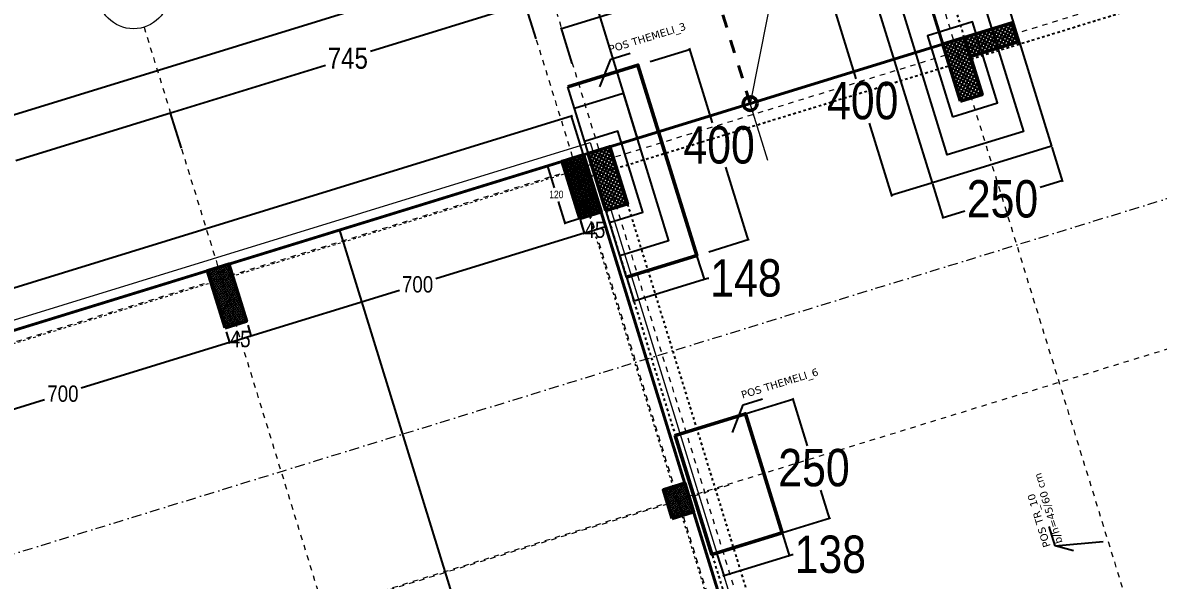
# Model space of a CAD drawing. Header units: centimetres. Extents: x 85226 to 578505, y -13061 to 170378.
# Drawn here: x 458508 to 460787, y 105029 to 106149 of the extents above; entities that cross this region are included whole.
import ezdxf

# ---------------------------------------------------------------- set-up
doc = ezdxf.new("R2010")
doc.units = ezdxf.units.CM
doc.linetypes.add('Dashed', pattern=[10.666667, 5.333333, -5.333333])
doc.linetypes.add('Dot & Dashed', pattern=[12.666666, 6.666666, -3.333333, 0, -2.666667])
for name, color, linetype, lineweight in [('01 Bodrumi_Pen_No__20', 20, 'Continuous', 18), ('0_Pen_No__6', 6, 'Continuous', 18), ('Akset_Pen_No__13', 13, 'Continuous', 18), ('Dimensionet', 150, 'Continuous', 15), ('Dritaret_Pen_No__4', 4, 'Continuous', 18), ('Fasada', 7, 'Continuous', 15), ('Fasada_Pen_No__1', 1, 'Continuous', 18), ('Fasada_Pen_No__32', 32, 'Continuous', 18), ('muri', 7, 'Continuous', 40), ('Nr-Ri', 1, 'Continuous', 0), ('Shtyllat', 1, 'Continuous', 25), ('Spotat', 1, 'Continuous', 15)]:
    doc.layers.add(name, color=color, linetype=linetype, lineweight=lineweight)
doc.styles.add('Dimensionet CM', font='swissc.ttf', dxfattribs={"height": 15})
doc.styles.add('Mini shkronjat', font='simplex.shx', dxfattribs={"height": 6})
doc.dimstyles.new('Maxi shkronjat', dxfattribs={"dimscale": 2, "dimtxt": 30, "dimasz": 1, "dimexe": 1, "dimexo": 1, "dimgap": 3, "dimtad": 0, "dimtih": 1, "dimtoh": 1, "dimzin": 9, "dimtxsty": 'Dimensionet CM', "dimblk": 'ARCHTICK', "dimcen": 1, "dimdle": 1, "dimadec": 0, "dimazin": 0, "dimtfac": 1, "dimtmove": 0, "dimatfit": 3, "dimldrblk": 'ARCHTICK', "dimfxl": 1, "dimarcsym": 0})

# ---------------------------------------------------------------- blocks, each defined once
blk = doc.blocks.new('_ArchTick')
at = {"layer": 'Spotat', "color": 0, "const_width": 0.15}
blk.add_lwpolyline([(-0.5, -0.5), (0.5, 0.5)], dxfattribs=at)
blk = doc.blocks.new('*D4629')
at = {"layer": 'DEFPOINTS', "color": 0, "transparency": 16777216}
for p in [(462423.2, 108484.6), (462513.8, 108261.1), (451918.9, 103968.3)]:
    blk.add_point(p, dxfattribs=at)
at = {"layer": 'Dimensionet', "color": 0, "lineweight": -2, "transparency": 16777216}
for p, q in [((462425.1, 108485.4), (457235.7, 106382.8)), ((462513, 108263), (462422.5, 108486.5)), ((451826.5, 104191.1), (457015.8, 106293.7)), ((451918.1, 103970.2), (451827.6, 104193.7))]:
    blk.add_line(p, q, dxfattribs=at)
at = {"layer": 'Dimensionet', "color": 0, "lineweight": -2, "transparency": 16777216, "xscale": 2, "yscale": 2, "zscale": 2}
for p, rotation in [((462423.2, 108484.6), 22.05661373152367), ((451828.3, 104191.8), 202.0566137315237)]:
    blk.add_blockref('_ArchTick', p, dxfattribs=dict(at, rotation=rotation))
at = {"layer": 'Dimensionet', "color": 0, "transparency": 16777216, "insert": (457125.8, 106338.2), "char_height": 15, "attachment_point": 5, "style": 'Dimensionet CM'}
blk.add_mtext('{\\H5x;11432}', dxfattribs=at)
blk = doc.blocks.new('*D4635')
at = {"layer": 'DEFPOINTS', "color": 0, "transparency": 16777216}
for p in [(458895.4, 109467.3), (458668.9, 109397.5), (459968.7, 105986.7)]:
    blk.add_point(p, dxfattribs=at)
at = {"layer": 'Nr-Ri', "color": 0, "lineweight": -2, "transparency": 16777216}
for p, q in [((458893.5, 109466.7), (458667, 109396.9)), ((458668.3, 109399.4), (459180.8, 107737.4)), ((459742.8, 105914.9), (459220.1, 107609.8)), ((459966.7, 105986.1), (459740.3, 105916.3))]:
    blk.add_line(p, q, dxfattribs=at)
at = {"layer": 'Nr-Ri', "color": 0, "lineweight": -2, "transparency": 16777216, "xscale": 2, "yscale": 2, "zscale": 2}
for p, rotation in [((458668.9, 109397.5), 107.1374013063649), ((459742.2, 105916.9), 287.1374013063648)]:
    blk.add_blockref('_ArchTick', p, dxfattribs=dict(at, rotation=rotation))
at = {"layer": 'Nr-Ri', "color": 0, "transparency": 16777216, "insert": (459200.5, 107673.6), "char_height": 15, "attachment_point": 5, "style": 'Dimensionet CM'}
blk.add_mtext('{\\H7.5x;3642}', dxfattribs=at)
blk = doc.blocks.new('*D4552')
at = {"layer": 'DEFPOINTS', "color": 0, "transparency": 16777216}
for p in [(459561.5, 105861.2), (459593.3, 105871), (459628.6, 105756.3)]:
    blk.add_point(p, dxfattribs=at)
at = {"layer": 'Dimensionet', "color": 0, "lineweight": -2, "transparency": 16777216}
for p, q in [((459591.4, 105870.4), (459559.5, 105860.6)), ((459560.9, 105863.1), (459574.9, 105817.6)), ((459597.4, 105744.6), (459583.4, 105790.1)), ((459626.7, 105755.7), (459594.9, 105745.9))]:
    blk.add_line(p, q, dxfattribs=at)
at = {"layer": 'Dimensionet', "color": 0, "lineweight": -2, "transparency": 16777216, "xscale": 2, "yscale": 2, "zscale": 2}
for p, rotation in [((459561.5, 105861.2), 107.1299999991601), ((459596.8, 105746.5), 287.1299999991601)]:
    blk.add_blockref('_ArchTick', p, dxfattribs=dict(at, rotation=rotation))
at = {"layer": 'Dimensionet', "color": 0, "transparency": 16777216, "insert": (459579.1, 105803.9), "char_height": 15, "attachment_point": 5, "style": 'Dimensionet CM'}
blk.add_mtext('120', dxfattribs=at)
blk = doc.blocks.new('*D4555')
at = {"layer": 'DEFPOINTS', "color": 0, "transparency": 16777216}
for p in [(459628, 105749.4), (459671, 105762.7), (459678.1, 105739.6)]:
    blk.add_point(p, dxfattribs=at)
at = {"layer": 'Dimensionet', "color": 0, "lineweight": -2, "transparency": 16777216}
for p, q in [((459628.6, 105747.5), (459635.7, 105724.4)), ((459671.6, 105760.8), (459678.7, 105737.7)), ((459633.2, 105725.8), (459680, 105740.2))]:
    blk.add_line(p, q, dxfattribs=at)
at = {"layer": 'Dimensionet', "color": 0, "lineweight": -2, "transparency": 16777216, "xscale": 2, "yscale": 2, "zscale": 2}
for p, rotation in [((459678.1, 105739.6), 17.1299999999269), ((459635.1, 105726.3), 197.1299999999269)]:
    blk.add_blockref('_ArchTick', p, dxfattribs=dict(at, rotation=rotation))
at = {"layer": 'Dimensionet', "color": 0, "transparency": 16777216, "insert": (459656.6, 105733), "char_height": 15, "attachment_point": 5, "style": 'Dimensionet CM'}
blk.add_mtext('{\\H2.1875x;45}', dxfattribs=at)
blk = doc.blocks.new('*D4556')
at = {"layer": 'DEFPOINTS', "color": 0, "transparency": 16777216}
for p in [(458959, 105543.2), (458916, 105530), (458966.1, 105520.2)]:
    blk.add_point(p, dxfattribs=at)
at = {"layer": 'Dimensionet', "color": 0, "lineweight": -2, "transparency": 16777216}
for p, q in [((458959.6, 105541.3), (458966.7, 105518.3)), ((458916.6, 105528.1), (458923.7, 105505)), ((458921.2, 105506.3), (458968, 105520.8))]:
    blk.add_line(p, q, dxfattribs=at)
at = {"layer": 'Dimensionet', "color": 0, "lineweight": -2, "transparency": 16777216, "xscale": 2, "yscale": 2, "zscale": 2}
for p, rotation in [((458966.1, 105520.2), 17.1299999999269), ((458923.1, 105506.9), 197.1299999999269)]:
    blk.add_blockref('_ArchTick', p, dxfattribs=dict(at, rotation=rotation))
at = {"layer": 'Dimensionet', "color": 0, "transparency": 16777216, "insert": (458944.6, 105513.5), "char_height": 15, "attachment_point": 5, "style": 'Dimensionet CM'}
blk.add_mtext('{\\H2.1875x;45}', dxfattribs=at)
blk = doc.blocks.new('*D4576')
at = {"layer": 'DEFPOINTS', "color": 0, "transparency": 16777216}
for p in [(459609.7, 105961.5), (459633.7, 105883.5), (456029.3, 104778.5)]:
    blk.add_point(p, dxfattribs=at)
at = {"layer": 'Dimensionet', "color": 0, "lineweight": -2, "transparency": 16777216}
for p, q in [((459611.6, 105962.1), (457867.8, 105424.6)), ((459633.1, 105885.4), (459609.1, 105963.4)), ((456005, 104850.5), (457748.8, 105387.9)), ((456028.7, 104780.4), (456006.3, 104853))]:
    blk.add_line(p, q, dxfattribs=at)
at = {"layer": 'Dimensionet', "color": 0, "lineweight": -2, "transparency": 16777216, "xscale": 2, "yscale": 2, "zscale": 2}
for p, rotation in [((459609.7, 105961.5), 17.1299999999269), ((456006.9, 104851), 197.1299999999269)]:
    blk.add_blockref('_ArchTick', p, dxfattribs=dict(at, rotation=rotation))
at = {"layer": 'Dimensionet', "color": 0, "transparency": 16777216, "insert": (457808.3, 105406.3), "char_height": 15, "attachment_point": 5, "style": 'Dimensionet CM'}
blk.add_mtext('{\\H2.8125x;3770}', dxfattribs=at)
blk = doc.blocks.new('*D4579')
at = {"layer": 'DEFPOINTS', "color": 0, "transparency": 16777216}
for p in [(458827, 105895.1), (458092.7, 105748.2), (458115.1, 105675.7)]:
    blk.add_point(p, dxfattribs=at)
at = {"layer": 'Dritaret_Pen_No__4', "color": 0, "lineweight": -2, "transparency": 16777216}
for p, q in [((458826.4, 105897), (458804.1, 105969.5)), ((458806.6, 105968.2), (458493.9, 105871.8)), ((458090.8, 105747.6), (458403.5, 105844)), ((458114.5, 105677.6), (458092.1, 105750.1))]:
    blk.add_line(p, q, dxfattribs=at)
at = {"layer": 'Dritaret_Pen_No__4', "color": 0, "lineweight": -2, "transparency": 16777216, "xscale": 2, "yscale": 2, "zscale": 2}
for p, rotation in [((458804.7, 105967.6), 17.12999999992693), ((458092.7, 105748.2), 197.1299999999269)]:
    blk.add_blockref('_ArchTick', p, dxfattribs=dict(at, rotation=rotation))
at = {"layer": 'Dritaret_Pen_No__4', "color": 0, "transparency": 16777216, "insert": (458448.7, 105857.9), "char_height": 15, "attachment_point": 5, "style": 'Dimensionet CM'}
blk.add_mtext('{\\H2.8125x;745}', dxfattribs=at)
blk = doc.blocks.new('*D4581')
at = {"layer": 'DEFPOINTS', "color": 0, "transparency": 16777216}
for p in [(459516.6, 106187.1), (459539, 106114.5), (458827, 105895.1)]:
    blk.add_point(p, dxfattribs=at)
at = {"layer": 'Dritaret_Pen_No__4', "color": 0, "lineweight": -2, "transparency": 16777216}
for p, q in [((459518.5, 106187.6), (459205.8, 106091.3)), ((459538.4, 106116.4), (459516, 106189)), ((458802.8, 105967), (459115.5, 106063.4)), ((458826.4, 105897), (458804.1, 105969.5))]:
    blk.add_line(p, q, dxfattribs=at)
at = {"layer": 'Dritaret_Pen_No__4', "color": 0, "lineweight": -2, "transparency": 16777216, "xscale": 2, "yscale": 2, "zscale": 2}
for p, rotation in [((459516.6, 106187.1), 17.1299999999269), ((458804.7, 105967.6), 197.1299999999269)]:
    blk.add_blockref('_ArchTick', p, dxfattribs=dict(at, rotation=rotation))
at = {"layer": 'Dritaret_Pen_No__4', "color": 0, "transparency": 16777216, "insert": (459160.6, 106077.3), "char_height": 15, "attachment_point": 5, "style": 'Dimensionet CM'}
blk.add_mtext('{\\H2.8125x;745}', dxfattribs=at)
blk = doc.blocks.new('*D4574')
at = {"layer": 'DEFPOINTS', "color": 0, "transparency": 16777216}
for p in [(458916, 105530), (458245.2, 105329.9), (458254.2, 105300.7)]:
    blk.add_point(p, dxfattribs=at)
at = {"layer": 'Dimensionet', "color": 0, "lineweight": -2, "transparency": 16777216}
for p, q in [((458916.6, 105528.1), (458923.7, 105505)), ((458925, 105507.5), (458625.3, 105415.1)), ((458252.3, 105300.1), (458552, 105392.5)), ((458245.8, 105328), (458254.8, 105298.8))]:
    blk.add_line(p, q, dxfattribs=at)
at = {"layer": 'Dimensionet', "color": 0, "lineweight": -2, "transparency": 16777216, "xscale": 2, "yscale": 2, "zscale": 2}
for p, rotation in [((458923.1, 105506.9), 17.12999999992693), ((458254.2, 105300.7), 197.1299999999269)]:
    blk.add_blockref('_ArchTick', p, dxfattribs=dict(at, rotation=rotation))
at = {"layer": 'Dimensionet', "color": 0, "transparency": 16777216, "insert": (458588.7, 105403.8), "char_height": 15, "attachment_point": 5, "style": 'Dimensionet CM'}
blk.add_mtext('{\\H2.1875x;700}', dxfattribs=at)
blk = doc.blocks.new('*D4575')
at = {"layer": 'DEFPOINTS', "color": 0, "transparency": 16777216}
for p in [(459626.1, 105755.5), (459635.1, 105726.3), (458959, 105543.2)]:
    blk.add_point(p, dxfattribs=at)
at = {"layer": 'Dimensionet', "color": 0, "lineweight": -2, "transparency": 16777216}
for p, q in [((459626.7, 105753.6), (459635.7, 105724.4)), ((459637, 105726.9), (459337.2, 105634.5)), ((458964.2, 105519.6), (459264, 105612)), ((458959.6, 105541.3), (458966.7, 105518.3))]:
    blk.add_line(p, q, dxfattribs=at)
at = {"layer": 'Dimensionet', "color": 0, "lineweight": -2, "transparency": 16777216, "xscale": 2, "yscale": 2, "zscale": 2}
for p, rotation in [((459635.1, 105726.3), 17.1299999999269), ((458966.1, 105520.2), 197.1299999999269)]:
    blk.add_blockref('_ArchTick', p, dxfattribs=dict(at, rotation=rotation))
at = {"layer": 'Dimensionet', "color": 0, "transparency": 16777216, "insert": (459300.6, 105623.3), "char_height": 15, "attachment_point": 5, "style": 'Dimensionet CM'}
blk.add_mtext('{\\H2.1875x;700}', dxfattribs=at)
blk = doc.blocks.new('*D4589')
at = {"layer": 'DEFPOINTS', "color": 0, "transparency": 16777216}
for p in [(459490.4, 106272.1), (459527.2, 106152.7), (455967.5, 105055.5)]:
    blk.add_point(p, dxfattribs=at)
at = {"layer": 'Dritaret_Pen_No__4', "color": 0, "lineweight": -2, "transparency": 16777216}
for p, q in [((459492.3, 106272.7), (457763.9, 105739.9)), ((459526.6, 106154.6), (459489.8, 106274)), ((455928.7, 105174.3), (457657.2, 105707.1)), ((455966.9, 105057.4), (455930.1, 105176.8))]:
    blk.add_line(p, q, dxfattribs=at)
at = {"layer": 'Dritaret_Pen_No__4', "color": 0, "lineweight": -2, "transparency": 16777216, "xscale": 2, "yscale": 2, "zscale": 2}
for p, rotation in [((459490.4, 106272.1), 17.1299999999269), ((455930.7, 105174.9), 197.1299999999269)]:
    blk.add_blockref('_ArchTick', p, dxfattribs=dict(at, rotation=rotation))
at = {"layer": 'Dritaret_Pen_No__4', "color": 0, "transparency": 16777216, "insert": (457710.5, 105723.5), "char_height": 15, "attachment_point": 5, "style": 'Dimensionet CM'}
blk.add_mtext('{\\H2.5x;3725}', dxfattribs=at)
blk = doc.blocks.new('*D4594')
at = {"layer": 'DEFPOINTS', "color": 0, "transparency": 16777216}
for p in [(460032.4, 105124.7), (459901, 105084.2), (460046.5, 105079.1)]:
    blk.add_point(p, dxfattribs=at)
at = {"layer": 'Dimensionet', "color": 0, "lineweight": -2, "transparency": 16777216}
for p, q in [((460033, 105122.8), (460047.1, 105077.2)), ((459901.6, 105082.3), (459915.7, 105036.7)), ((460046.5, 105079.1), (460052.5, 105081)), ((460052.5, 105081), (460054.5, 105081)), ((459913.2, 105038), (460046.5, 105079.1))]:
    blk.add_line(p, q, dxfattribs=at)
at = {"layer": 'Dimensionet', "color": 0, "lineweight": -2, "transparency": 16777216, "xscale": 2, "yscale": 2, "zscale": 2}
for p, rotation in [((460046.5, 105079.1), 17.1299999998745), ((459915.1, 105038.6), 197.1299999998745)]:
    blk.add_blockref('_ArchTick', p, dxfattribs=dict(at, rotation=rotation))
at = {"layer": 'Dimensionet', "color": 0, "transparency": 16777216, "insert": (460129, 105081), "char_height": 15, "attachment_point": 5, "style": 'Dimensionet CM'}
blk.add_mtext('{\\H5x;138}', dxfattribs=at)
blk = doc.blocks.new('*D4595')
at = {"layer": 'DEFPOINTS', "color": 0, "transparency": 16777216}
for p in [(460053.8, 105392.9), (459932, 105355.4), (460005.6, 105116.5)]:
    blk.add_point(p, dxfattribs=at)
at = {"layer": 'Dimensionet', "color": 0, "lineweight": -2, "transparency": 16777216}
for p, q in [((459933.9, 105356), (460055.7, 105393.5)), ((460053.2, 105394.8), (460082.6, 105299.4)), ((460128, 105152.1), (460110.1, 105210.3)), ((460007.5, 105117.1), (460129.3, 105154.6))]:
    blk.add_line(p, q, dxfattribs=at)
at = {"layer": 'Dimensionet', "color": 0, "lineweight": -2, "transparency": 16777216, "xscale": 2, "yscale": 2, "zscale": 2}
for p, rotation in [((460053.8, 105392.9), 107.1300000000046), ((460127.4, 105154), 287.1300000000045)]:
    blk.add_blockref('_ArchTick', p, dxfattribs=dict(at, rotation=rotation))
at = {"layer": 'Dimensionet', "color": 0, "transparency": 16777216, "insert": (460096.3, 105254.9), "char_height": 15, "attachment_point": 5, "style": 'Dimensionet CM'}
blk.add_mtext('{\\H5x;250}', dxfattribs=at)
blk = doc.blocks.new('*D4597')
at = {"layer": 'DEFPOINTS', "color": 0, "transparency": 16777216}
for p in [(460301.4, 106356.8), (460323.8, 106284.4), (459611.8, 106065)]:
    blk.add_point(p, dxfattribs=at)
at = {"layer": 'Dimensionet', "color": 0, "lineweight": -2, "transparency": 16777216}
for p, q in [((460303.4, 106357.4), (460038.5, 106275.8)), ((460323.2, 106286.3), (460300.9, 106358.7)), ((459587.6, 106136.8), (459852.4, 106218.4)), ((459611.2, 106066.9), (459588.9, 106139.3))]:
    blk.add_line(p, q, dxfattribs=at)
at = {"layer": 'Dimensionet', "color": 0, "lineweight": -2, "transparency": 16777216, "xscale": 2, "yscale": 2, "zscale": 2}
for p, rotation in [((460301.4, 106356.8), 17.12999999998667), ((459589.5, 106137.4), 197.1299999999867)]:
    blk.add_blockref('_ArchTick', p, dxfattribs=dict(at, rotation=rotation))
at = {"layer": 'Dimensionet', "color": 0, "transparency": 16777216, "insert": (459945.5, 106247.1), "char_height": 15, "attachment_point": 5, "style": 'Dimensionet CM'}
blk.add_mtext('{\\H6.25x;745}', dxfattribs=at)
blk = doc.blocks.new('*D4599')
at = {"layer": 'DEFPOINTS', "color": 0, "transparency": 16777216}
for p in [(460572.8, 105900.8), (460333.9, 105827.2), (460594.2, 105831.5)]:
    blk.add_point(p, dxfattribs=at)
at = {"layer": 'Dimensionet', "color": 0, "lineweight": -2, "transparency": 16777216}
for p, q in [((460573.4, 105898.9), (460594.8, 105829.6)), ((460334.5, 105825.3), (460355.8, 105755.9)), ((460596.1, 105832.1), (460550.5, 105818)), ((460353.3, 105757.3), (460398.9, 105771.3))]:
    blk.add_line(p, q, dxfattribs=at)
at = {"layer": 'Dimensionet', "color": 0, "lineweight": -2, "transparency": 16777216, "xscale": 2, "yscale": 2, "zscale": 2}
for p, rotation in [((460594.2, 105831.5), 17.13000000000458), ((460355.3, 105757.8), 197.1300000000046)]:
    blk.add_blockref('_ArchTick', p, dxfattribs=dict(at, rotation=rotation))
at = {"layer": 'Dimensionet', "color": 0, "transparency": 16777216, "insert": (460474.7, 105794.7), "char_height": 15, "attachment_point": 5, "style": 'Dimensionet CM'}
blk.add_mtext('{\\H5x;250}', dxfattribs=at)
blk = doc.blocks.new('*D4600')
at = {"layer": 'DEFPOINTS', "color": 0, "transparency": 16777216}
for p in [(460216.1, 106209.4), (460134.8, 106184.4), (460333.9, 105827.2)]:
    blk.add_point(p, dxfattribs=at)
at = {"layer": 'Dimensionet', "color": 0, "lineweight": -2, "transparency": 16777216}
for p, q in [((460214.2, 106208.9), (460132.9, 106183.8)), ((460134.2, 106186.3), (460180.4, 106036.4)), ((460253.2, 105800.2), (460207.8, 105947.5)), ((460332, 105826.6), (460250.7, 105801.6))]:
    blk.add_line(p, q, dxfattribs=at)
at = {"layer": 'Dimensionet', "color": 0, "lineweight": -2, "transparency": 16777216, "xscale": 2, "yscale": 2, "zscale": 2}
for p, rotation in [((460134.8, 106184.4), 107.1300000000024), ((460252.6, 105802.1), 287.1300000000024)]:
    blk.add_blockref('_ArchTick', p, dxfattribs=dict(at, rotation=rotation))
at = {"layer": 'Dimensionet', "color": 0, "transparency": 16777216, "insert": (460194.1, 105992), "char_height": 15, "attachment_point": 5, "style": 'Dimensionet CM'}
blk.add_mtext('{\\H5x;400}', dxfattribs=at)
blk = doc.blocks.new('*D4601')
at = {"layer": 'DEFPOINTS', "color": 0, "transparency": 16777216}
for p in [(459860.8, 105681.4), (459719.9, 105637.9), (459875.6, 105633.6)]:
    blk.add_point(p, dxfattribs=at)
at = {"layer": 'Dimensionet', "color": 0, "lineweight": -2, "transparency": 16777216}
for p, q in [((459861.4, 105679.5), (459876.2, 105631.7)), ((459720.5, 105636), (459735.2, 105588.2)), ((459732.7, 105589.5), (459875.6, 105633.6)), ((459875.6, 105633.6), (459883.2, 105635.9)), ((459883.2, 105635.9), (459885.2, 105635.9))]:
    blk.add_line(p, q, dxfattribs=at)
at = {"layer": 'Dimensionet', "color": 0, "lineweight": -2, "transparency": 16777216, "xscale": 2, "yscale": 2, "zscale": 2}
for p, rotation in [((459875.6, 105633.6), 17.12999997323137), ((459734.6, 105590.1), 197.1299999732314)]:
    blk.add_blockref('_ArchTick', p, dxfattribs=dict(at, rotation=rotation))
at = {"layer": 'Dimensionet', "color": 0, "transparency": 16777216, "insert": (459959.7, 105635.9), "char_height": 15, "attachment_point": 5, "style": 'Dimensionet CM'}
blk.add_mtext('{\\H5x;148}', dxfattribs=at)
blk = doc.blocks.new('*D4602')
at = {"layer": 'DEFPOINTS', "color": 0, "transparency": 16777216}
for p in [(459846.5, 106095.6), (459765.3, 106070.5), (459883.1, 105688.3)]:
    blk.add_point(p, dxfattribs=at)
at = {"layer": 'Dimensionet', "color": 0, "lineweight": -2, "transparency": 16777216}
for p, q in [((459767.2, 106071.1), (459848.5, 106096.1)), ((459846, 106097.5), (459892.2, 105947.6)), ((459965, 105711.4), (459919.6, 105858.7)), ((459885, 105688.8), (459966.3, 105713.9))]:
    blk.add_line(p, q, dxfattribs=at)
at = {"layer": 'Dimensionet', "color": 0, "lineweight": -2, "transparency": 16777216, "xscale": 2, "yscale": 2, "zscale": 2}
for p, rotation in [((459846.5, 106095.6), 107.1300000000072), ((459964.4, 105713.3), 287.1300000000073)]:
    blk.add_blockref('_ArchTick', p, dxfattribs=dict(at, rotation=rotation))
at = {"layer": 'Dimensionet', "color": 0, "transparency": 16777216, "insert": (459905.9, 105903.1), "char_height": 15, "attachment_point": 5, "style": 'Dimensionet CM'}
blk.add_mtext('{\\H5x;400}', dxfattribs=at)
blk = doc.blocks.new('*D4757')
at = {"layer": 'DEFPOINTS', "color": 0, "transparency": 16777216}
for p in [(459144, 105732.5), (458921.8, 105664), (459758.3, 102950)]:
    blk.add_point(p, dxfattribs=at)
at = {"layer": 'Dimensionet', "color": 0, "lineweight": -2, "transparency": 16777216}
for p, q in [((458923.7, 105664.6), (459145.9, 105733.1)), ((459143.4, 105734.4), (459548.5, 104420.1)), ((459981, 103016.6), (459575.9, 104331)), ((459760.2, 102950.6), (459982.4, 103019.1))]:
    blk.add_line(p, q, dxfattribs=at)
at = {"layer": 'Dimensionet', "color": 0, "lineweight": -2, "transparency": 16777216, "xscale": 2, "yscale": 2, "zscale": 2}
for p, rotation in [((459144, 105732.5), 107.1299999991601), ((459980.5, 103018.5), 287.1299999991601)]:
    blk.add_blockref('_ArchTick', p, dxfattribs=dict(at, rotation=rotation))
at = {"layer": 'Dimensionet', "color": 0, "transparency": 16777216, "insert": (459562.2, 104375.5), "char_height": 15, "attachment_point": 5, "style": 'Dimensionet CM'}
blk.add_mtext('{\\H5x;2840}', dxfattribs=at)

msp = doc.modelspace()

# ---------------------------------------------------------------- hatches: boundary and pattern name
h = msp.add_hatch()
h.set_pattern_fill('ANSI37', color=252, scale=2, angle=107.13, style=0)
h.set_pattern_definition([(152.13, (311438.07, 111478.8543), (-2.96841552, -5.61346678), []), (242.13, (311438.07, 111478.8543), (5.61346678, -2.96841552), [])])
h.paths.add_polyline_path([(460498.967, 106131.831), (460493.813, 106148.554), (460398.249, 106119.1), (460403.403, 106102.376)])
h.paths.add_polyline_path([(460403.403, 106102.376), (460410.03, 106080.875), (460505.594, 106110.329), (460498.967, 106131.831)])
h = msp.add_hatch()
h.set_pattern_fill('ANSI37', color=252, scale=2, angle=107.13, style=0)
h.set_pattern_definition([(152.13, (313925.6367, 121300.1936), (-2.96841552, -5.61346678), []), (242.13, (313925.6367, 121300.1936), (5.61346678, -2.96841552), [])])
h.paths.add_polyline_path([(460398.249, 106119.1), (460376.747, 106112.473), (460405.465, 106019.298), (460426.966, 106025.925)])
h.paths.add_polyline_path([(460376.747, 106112.473), (460355.245, 106105.846), (460383.963, 106012.671), (460405.465, 106019.298)])
h.paths.add_polyline_path([(460405.465, 106019.298), (460383.963, 106012.671), (460390.59, 105991.169), (460412.092, 105997.796)])
h.paths.add_polyline_path([(460426.966, 106025.925), (460405.465, 106019.298), (460412.092, 105997.796), (460433.594, 106004.423)])
h = msp.add_hatch()
h.set_pattern_fill('ANSI37', color=252, scale=2, angle=107.13, style=0)
h.set_pattern_definition([(152.13, (313161.1255, 121064.561), (-2.96841552, -5.61346678), []), (242.13, (313161.1255, 121064.561), (5.61346678, -2.96841552), [])])
h.paths.add_polyline_path([(459633.738, 105883.468), (459612.236, 105876.84), (459640.953, 105783.666), (459662.455, 105790.293)])
h.paths.add_polyline_path([(459612.236, 105876.84), (459590.734, 105870.213), (459619.452, 105777.038), (459640.953, 105783.666)])
h.paths.add_polyline_path([(459640.953, 105783.666), (459619.452, 105777.038), (459626.079, 105755.537), (459647.581, 105762.164)])
h.paths.add_polyline_path([(459662.455, 105790.293), (459640.953, 105783.666), (459647.581, 105762.164), (459669.082, 105768.791)])
h = msp.add_hatch()
h.set_pattern_fill('ANSI37', color=252, scale=2, angle=107.13, style=0)
h.set_pattern_definition([(152.13, (313213.6857, 121080.761), (-2.96841552, -5.61346678), []), (242.13, (313213.6857, 121080.761), (5.61346678, -2.96841552), [])])
h.paths.add_polyline_path([(459686.298, 105899.667), (459664.796, 105893.04), (459693.514, 105799.865), (459715.015, 105806.492)])
h.paths.add_polyline_path([(459664.796, 105893.04), (459643.294, 105886.413), (459672.012, 105793.238), (459693.514, 105799.865)])
h.paths.add_polyline_path([(459693.514, 105799.865), (459672.012, 105793.238), (459678.639, 105771.736), (459700.141, 105778.363)])
h.paths.add_polyline_path([(459715.015, 105806.492), (459693.514, 105799.865), (459700.141, 105778.363), (459721.643, 105784.991)])
at = {"layer": 'Fasada'}
h = msp.add_hatch(dxfattribs=at)
h.set_pattern_fill('ANSI37', color=256, angle=17.13)
h.set_pattern_definition([(62.13, (-721332.5838, 384272.403), (-2.80673339, 1.484207762), []), (152.13, (-721332.5838, 384272.403), (-1.484207762, -2.80673339), [])])
h.paths.add_polyline_path([(459626.079, 105755.537), (459669.082, 105768.791), (459633.738, 105883.468), (459590.734, 105870.213)])
h = msp.add_hatch(dxfattribs=at)
h.set_pattern_fill('ANSI37', color=256, angle=17.13)
h.set_pattern_definition([(62.13, (-722044.5348, 384052.9702), (-2.80673339, 1.484207762), []), (152.13, (-722044.5348, 384052.9702), (-1.484207762, -2.80673339), [])])
h.paths.add_polyline_path([(458914.128, 105536.104), (458957.131, 105549.358), (458921.787, 105664.035), (458878.783, 105650.78)])
h = msp.add_hatch(dxfattribs=at)
h.set_pattern_fill('ANSI37', color=256, angle=17.13)
h.set_pattern_definition([(62.13, (-721147.03, 383670.3483), (-2.80673339, 1.484207762), []), (152.13, (-721147.03, 383670.3483), (-1.484207762, -2.80673339), [])])
h.paths.add_polyline_path([(459811.632, 105153.482), (459854.636, 105166.736), (459836.964, 105224.075), (459793.96, 105210.82)])

# ---------------------------------------------------------------- linework, layer by layer
at = {"linetype": 'Dashed'}
for p, q in [((460411.503, 106076.096), (461080.45, 106282.275)), ((460398.249, 106119.1), (460361.431, 106238.555)), ((459646.992, 105840.464), (460368.499, 106062.842)), ((459669.082, 105768.791), (460456.979, 103212.457)), ((459678.639, 105771.736), (460032.088, 104624.97)), ((459721.643, 105784.991), (460075.092, 104638.224))]:
    msp.add_line(p, q, dxfattribs=at)
for p, q in [((459688.253, 106075.73), (459727.291, 106087.762)), ((459666.618, 106020.201), (459688.253, 106075.73)), ((459932.472, 105326.188), (459954.107, 105381.716)), ((459954.107, 105381.716), (459993.146, 105393.749)), ((460580.154, 105098.18), (460568.122, 105137.219)), ((460580.154, 105098.18), (460676.822, 105106.971)), ((460617.356, 105088.643), (460580.154, 105098.18))]:
    msp.add_line(p, q)
at = {"color": 252}
msp.add_line((459719.882, 105637.949), (459602.058, 106020.202), dxfattribs=at)
for points in [[(460216.056, 106209.445), (460454.966, 106283.08), (460572.782, 105900.824), (460333.873, 105827.189), (460216.056, 106209.445)], [(459602.058, 106020.202), (459743.022, 106063.649), (459860.838, 105681.394), (459719.882, 105637.949)], [(459615.313, 105977.199), (459713.273, 106007.391), (459804.58, 105711.143), (459706.627, 105680.953)], [(459686.002, 105747.845), (459752.904, 105768.465), (459702.832, 105930.924), (459635.937, 105910.306)], [(459817.809, 105320.197), (459958.433, 105364.734), (460032.068, 105125.824), (459891.108, 105082.379)]]:
    msp.add_lwpolyline(points, dxfattribs=at)
for points in [[(460272.314, 106179.695), (460425.217, 106226.822), (460516.524, 105930.574), (460363.622, 105883.447)], [(460374.062, 105959.915), (460464.848, 105987.896), (460414.776, 106150.355), (460323.99, 106122.373)]]:
    msp.add_lwpolyline(points, close=True, dxfattribs=at)
at = {"layer": '01 Bodrumi_Pen_No__20', "linetype": 'Dashed'}
msp.add_lwpolyline([(457411.39, 102728.834), (457279.99, 102859.55), (457206.719, 103097.277), (456628.558, 102919.08), (456062.233, 104756.522), (459617.21, 105852.213), (460438.979, 103185.98), (458307.904, 102529.155), (458263.723, 102672.5), (457986.275, 102586.987, -0.27723304)], format="xyb", close=True, dxfattribs=at)
at = {"layer": '0_Pen_No__6', "linetype": 'Dot & Dashed', "lineweight": 18, "ltscale": 3}
msp.add_line((455523.199, 104167.868), (469774.896, 108560.432), dxfattribs=at)
at = {"layer": 'Akset_Pen_No__13', "color": 251, "linetype": 'Dashed', "ltscale": 2}
for p, q in [((455784.337, 104673.486), (469534.154, 108911.364)), ((455968.192, 104002.89), (469738.86, 108247.195)), ((460228.004, 106595.071), (461301.605, 103111.767)), ((459463.493, 106359.438), (460537.094, 102876.134)), ((459463.5, 106359.44), (460537.101, 102876.136)), ((459516.053, 106375.638), (460589.654, 102892.334)), ((459516.06, 106375.64), (460589.661, 102892.336)), ((458751.542, 106140.005), (459825.143, 102656.701)), ((458751.542, 106140.005), (459825.143, 102656.701))]:
    msp.add_line(p, q, dxfattribs=at)
at = {"layer": 'Akset_Pen_No__13', "linetype": 'Dashed', "ltscale": 2}
for p, q in [((459463.493, 106359.438), (460537.094, 102876.134)), ((459516.053, 106375.638), (460589.654, 102892.334)), ((455784.337, 104673.486), (460105.122, 106005.21)), ((459925.517, 105219.975), (456028.238, 104018.782))]:
    msp.add_line(p, q, dxfattribs=at)
at = {"layer": 'Akset_Pen_No__13', "color": 251, "ltscale": 2}
msp.add_circle((458730.392, 106208.625), 71.805, dxfattribs=at)
at = {"layer": 'Dimensionet'}
msp.add_line((460003.556, 105871.88), (459968.211, 105986.557), dxfattribs=at)
at = {"layer": 'Fasada'}
msp.add_lwpolyline([(457379.653, 102696.931), (457240.293, 102835.566), (457175.497, 103045.797), (456597.335, 102867.6), (456005.975, 104786.271), (459646.96, 105908.471), (460495.237, 103156.231), (458278.155, 102472.897), (458233.973, 102616.242), (457999.529, 102543.983, -0.27723304)], format="xyb", close=True, dxfattribs=at)
at = {"layer": 'Fasada_Pen_No__1', "lineweight": 50}
msp.add_lwpolyline([(459602.051, 106020.2), (459743.015, 106063.647), (459860.831, 105681.392), (459719.868, 105637.945)], dxfattribs=at)
msp.add_circle((459968.211, 105986.557), 13.773, dxfattribs=at)
at = {"layer": 'Fasada_Pen_No__32', "lineweight": 50}
msp.add_lwpolyline([(459817.802, 105320.195), (459958.77, 105363.643), (460032.405, 105124.733), (459891.438, 105081.285), (459817.802, 105320.195)], dxfattribs=at)
at = {"layer": 'muri', "linetype": 'Dashed', "ltscale": 5}
msp.add_line((459968.211, 105986.557), (458895.402, 109467.291), dxfattribs=at)
at = {"layer": 'muri'}
msp.add_lwpolyline([(463957.997, 107216.262), (463871.546, 107503.543), (460976.915, 106611.379), (461067.189, 106325.276), (460919.065, 106279.623), (460874.884, 106422.969), (460311.057, 106249.189), (460355.238, 106105.844), (456030.972, 104773.047), (456455.11, 103396.927), (456645.391, 103455.574), (457393.751, 102711.108, 0.27723304), (457993.631, 102563.094), (458247.188, 102641.244), (458291.37, 102497.898), (468406.808, 105615.612)], format="xyb", dxfattribs=at)
msp.add_lwpolyline([(457393.758, 102711.11), (457257.936, 102846.226), (457188.719, 103070.801), (456610.557, 102892.604), (456030.979, 104773.049), (459633.738, 105883.468), (460470.233, 103169.453), (458291.377, 102497.9), (458247.195, 102641.246), (457993.638, 102563.096, -0.27723304)], format="xyb", close=True, dxfattribs=at)
at = {"layer": 'Nr-Ri'}
msp.add_lwpolyline([(460176.637, 106341.155), (460038.426, 106341.155), (459968.211, 105986.557)], dxfattribs=at)
at = {"layer": 'Shtyllat', "color": 3, "lineweight": 50}
msp.add_lwpolyline([(460398.249, 106119.1), (460493.813, 106148.554), (460505.594, 106110.329), (460410.03, 106080.875), (460398.249, 106119.1)], dxfattribs=at)
for points in [[(460390.59, 105991.169), (460433.594, 106004.423), (460398.249, 106119.1), (460355.245, 106105.846)], [(459626.079, 105755.537), (459669.082, 105768.791), (459633.738, 105883.468), (459590.734, 105870.213)], [(459678.639, 105771.736), (459721.643, 105784.991), (459686.298, 105899.667), (459643.294, 105886.413)]]:
    msp.add_lwpolyline(points, close=True, dxfattribs=at)
at = {"layer": 'Shtyllat', "lineweight": 50}
for points in [[(459626.079, 105755.537), (459669.082, 105768.791), (459633.738, 105883.468), (459590.734, 105870.213)], [(458914.128, 105536.104), (458957.131, 105549.358), (458921.787, 105664.035), (458878.783, 105650.78)], [(459811.639, 105153.484), (459854.643, 105166.738), (459836.971, 105224.077), (459793.967, 105210.822)]]:
    msp.add_lwpolyline(points, close=True, dxfattribs=at)

# ---------------------------------------------------------------- texts
at = {"char_height": 15, "width": 176.92255, "attachment_point": 1, "style": 'Mini shkronjat'}
for s, insert, rotation in [('{\\fVerdana|b0|i0|c0|p34;POS THEMELI_3}', (459682.556, 106102.257), 17.13), ('{\\fVerdana|b0|i0|c0|p34;POS THEMELI_6}', (459948.41, 105408.244), 17.13), ('{\\fVerdana|b0|i0|c0|p34;POS TR_10 b/h=45/60 cm}', (460557.03, 105093.532), 107.13)]:
    msp.add_mtext(s, dxfattribs=dict(at, insert=insert, rotation=rotation))

# ---------------------------------------------------------------- dimensions: what is measured, and where the dimension line sits
at = {"layer": 'Dimensionet'}
dim = msp.add_aligned_dim(p1=(451918.863, 103968.334), p2=(462513.763, 108261.134), distance=241.146, text='{\\H5x;<>}', dimstyle='Maxi shkronjat', override={"dimdec": 0}, dxfattribs=at)
dim.commit()
dim.dimension.update_dxf_attribs({"geometry": '*D4629', "text_midpoint": (457125.758, 106338.231)})
dim = msp.add_aligned_dim(p1=(459611.816, 106064.96), p2=(460323.767, 106284.392), distance=75.796, text='{\\H6.25x;<>}', dimstyle='Maxi shkronjat', dxfattribs=at)
dim.commit()
dim.dimension.update_dxf_attribs({"geometry": '*D4597', "text_midpoint": (459945.466, 106247.109)})
for base, p1, p2, angle, text, picture, middle, dimtype in [((460134.801, 106184.401), (460333.88, 105827.191), (460216.063, 106209.447), 107.13, '{\\H5x;<>}', '*D4600', (460194.113, 105991.964), 161), ((459846.55, 106095.558), (459883.103, 105688.256), (459765.287, 106070.512), 107.13, '{\\H5x;<>}', '*D4602', (459905.861, 105903.121), 161), ((460594.162, 105831.483), (460333.88, 105827.191), (460572.789, 105900.827), 17.13, '{\\H5x;<>}', '*D4599', (460474.707, 105794.665), 161), ((459635.077, 105726.341), (458959.02, 105543.231), (459626.079, 105755.537), 17.13, '{\\H2.1875x;<>}', '*D4575', (459300.604, 105623.251), 160), ((459678.081, 105739.595), (459627.967, 105749.41), (459670.971, 105762.664), 17.13, '{\\H2.1875x;<>}', '*D4555', (459656.579, 105732.968), 160), ((458966.13, 105520.162), (458916.016, 105529.977), (458959.02, 105543.231), 17.13, '{\\H2.1875x;<>}', '*D4556', (458944.628, 105513.535), 160), ((458254.179, 105300.729), (458916.016, 105529.977), (458245.18, 105329.925), 197.13, '{\\H2.1875x;<>}', '*D4574', (458588.653, 105403.818), 160), ((460053.774, 105392.924), (460005.628, 105116.48), (459931.993, 105355.39), 107.13, '{\\H5x;<>}', '*D4595', (460096.324, 105254.87), 161)]:
    dim = msp.add_linear_dim(base=base, p1=p1, p2=p2, angle=angle, text=text, dimstyle='Maxi shkronjat', dxfattribs=at)
    dim.commit()
    dim.dimension.update_dxf_attribs({"geometry": picture, "text_midpoint": middle, "dimtype": dimtype})
for base, p1, p2, angle, text, picture, middle in [((459609.698, 105961.465), (456029.298, 104778.501), (459633.738, 105883.468), 17.13, '{\\H2.8125x;<>}', '*D4576', (457808.318, 105406.256)), ((459143.956, 105732.51), (459758.282, 102950.02), (458921.787, 105664.035), 107.13, '{\\H5x;<>}', '*D4757', (459562.204, 104375.503))]:
    dim = msp.add_linear_dim(base=base, p1=p1, p2=p2, angle=angle, text=text, dimstyle='Maxi shkronjat', dxfattribs=at)
    dim.commit()
    dim.dimension.update_dxf_attribs({"geometry": picture, "text_midpoint": middle})
dim = msp.add_linear_dim(base=(459561.454, 105861.189), p1=(459628.613, 105756.318), p2=(459593.268, 105870.994), angle=107.13, dimstyle='Maxi shkronjat', dxfattribs=at)
dim.commit()
dim.dimension.update_dxf_attribs({"geometry": '*D4552', "text_midpoint": (459579.126, 105803.85)})
for base, p1, p2, picture, middle in [((459875.577, 105633.575), (459719.875, 105637.947), (459860.838, 105681.394), '*D4601', (459959.655, 105635.919)), ((460046.468, 105079.104), (459901.001, 105084.233), (460032.405, 105124.733), '*D4594', (460129.023, 105080.978))]:
    dim = msp.add_linear_dim(base=base, p1=p1, p2=p2, angle=17.13, text='{\\H5x;<>}', dimstyle='Maxi shkronjat', override={"dimdec": 0}, dxfattribs=at)
    dim.commit()
    dim.dimension.update_dxf_attribs({"geometry": picture, "text_midpoint": middle, "dimtype": 161})
at = {"layer": 'Dritaret_Pen_No__4'}
dim = msp.add_linear_dim(base=(459490.415, 106272.088), p1=(455967.457, 105055.535), p2=(459527.212, 106152.7), angle=17.13, text='{\\H2.5x;<>}', dimstyle='Maxi shkronjat', dxfattribs=at)
dim.commit()
dim.dimension.update_dxf_attribs({"geometry": '*D4589', "text_midpoint": (457710.538, 105723.505), "dimtype": 160})
for base, p2, angle, picture, middle in [((459516.622, 106187.061), (459538.981, 106114.516), 17.13, '*D4581', (459160.646, 106077.344)), ((458092.72, 105748.195), (458115.079, 105675.65), 197.13, '*D4579', (458448.695, 105857.912))]:
    dim = msp.add_linear_dim(base=base, p1=(458827.03, 105895.083), p2=p2, angle=angle, text='{\\H2.8125x;<>}', dimstyle='Maxi shkronjat', dxfattribs=at)
    dim.commit()
    dim.dimension.update_dxf_attribs({"geometry": picture, "text_midpoint": middle})
at = {"layer": 'Nr-Ri'}
dim = msp.add_linear_dim(base=(458668.909, 109397.45), p1=(459968.661, 105986.695), p2=(458895.402, 109467.291), angle=107.137401, text='{\\H7.5x;<>}', dimstyle='Maxi shkronjat', override={"dimdec": 0}, dxfattribs=at)
dim.commit()
dim.dimension.update_dxf_attribs({"geometry": '*D4635', "text_midpoint": (459200.459, 107673.624), "dimtype": 161})

doc.saveas('drawing.dxf')
